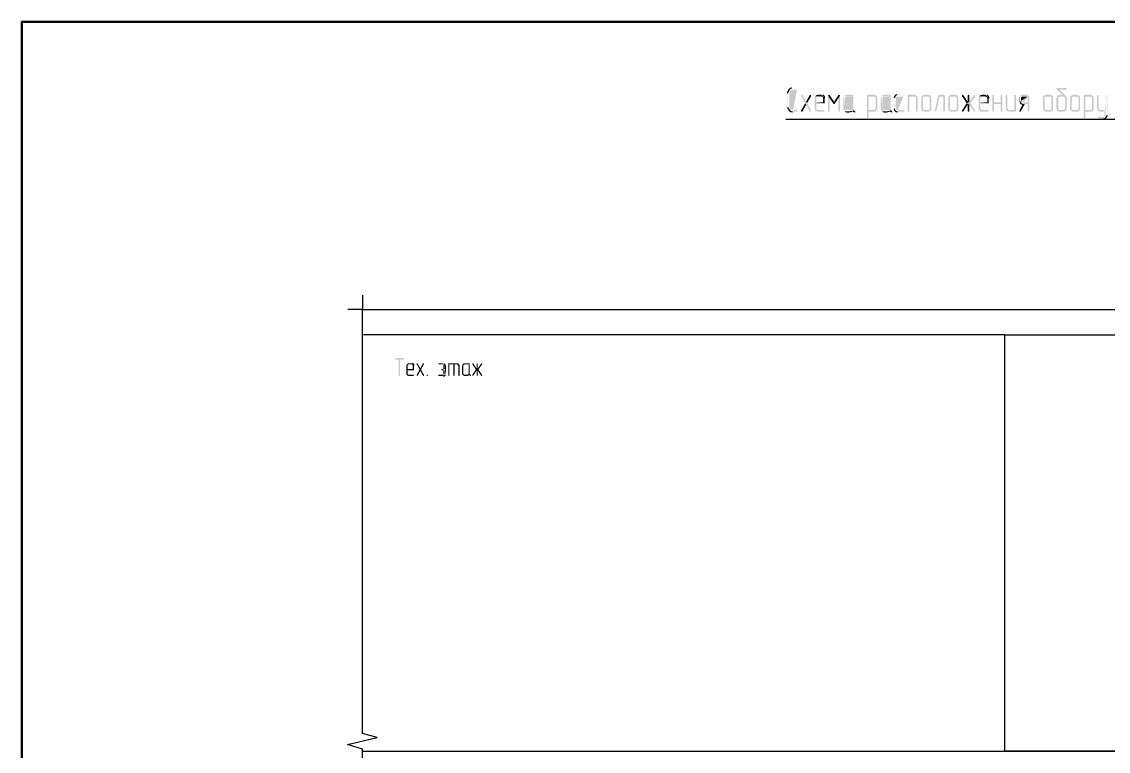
# Model space of a CAD drawing. Header units: millimetres. Extents: x -211 to 10565, y -2293 to 2244.
# Drawn here: x 5097.1 to 5280.6, y -197.6 to -74.3 of the extents above; entities that cross this region are included whole.
import ezdxf

# ---------------------------------------------------------------- set-up
doc = ezdxf.new("R2010")
doc.units = ezdxf.units.MM
doc.layers.add('PDF _Геометрия', color=7, linetype='Continuous')
doc.layers.add('PDF _Сплошная заливка', color=7, linetype='Continuous')

msp = doc.modelspace()

# ---------------------------------------------------------------- hatches: boundary and pattern name
at = {"layer": 'PDF _Сплошная заливка', "transparency": 33554559}
h = msp.add_hatch(color=256, dxfattribs=at)
h.paths.add_polyline_path([(5227.99, -85.53), (5227.27, -85.53), (5227.14, -85.55)], flags=0)
h.paths.add_polyline_path([(5226.4, -86.4), (5226.4, -88.69), (5226.42, -88.79)], flags=0)
h.paths.add_polyline_path([(5227.27, -89.53), (5227.99, -89.53), (5228.09, -89.49), (5228.11, -89.38), (5228.07, -89.3), (5227.99, -89.26), (5227.27, -89.26), (5227.16, -89.24), (5227.06, -89.22), (5226.95, -89.15), (5226.87, -89.09), (5226.8, -89), (5226.74, -88.9), (5226.7, -88.79), (5226.7, -86.27), (5226.74, -86.17), (5226.78, -86.08), (5226.87, -85.98), (5226.95, -85.91), (5227.06, -85.87), (5227.16, -85.83), (5227.99, -85.83), (5228.09, -85.79), (5228.11, -85.68), (5228.07, -85.58)], flags=0)
for points in [[(5273.42, -85.53), (5271.98, -85.53), (5271.87, -85.58), (5271.83, -85.66), (5271.83, -85.72), (5271.89, -85.79), (5272.8, -86.68), (5272.42, -86.68), (5272.3, -86.7), (5272.19, -86.72), (5272.08, -86.78), (5272, -86.85), (5271.94, -86.93), (5271.87, -87.04), (5271.83, -87.25), (5271.83, -88.96), (5271.87, -89.17), (5271.94, -89.28), (5272.42, -89.26), (5272.3, -89.24), (5272.21, -89.17), (5272.15, -89.07), (5272.13, -88.96), (5272.13, -87.25), (5272.15, -87.14), (5272.21, -87.06), (5272.3, -86.99), (5272.42, -86.97), (5272.97, -86.97), (5273.46, -86.95), (5273.4, -86.85), (5273.38, -86.85), (5272.34, -85.83), (5273.42, -85.83), (5273.52, -85.79), (5273.55, -85.68), (5273.5, -85.58)], [(5228.83, -86.68), (5228.73, -86.72), (5228.68, -86.8), (5228.71, -86.89), (5229.38, -88.11), (5229.55, -88.39), (5230.15, -89.45), (5230.17, -89.49), (5230.25, -89.53), (5230.36, -89.49), (5230.4, -89.41), (5230.4, -89.32), (5229.72, -88.09), (5229.55, -87.82), (5228.96, -86.74), (5228.94, -86.72)], [(5230.25, -86.68), (5230.19, -86.7), (5230.15, -86.74), (5229.55, -87.82), (5229.72, -88.09), (5230.4, -86.89), (5230.4, -86.82), (5230.36, -86.72)], [(5231.08, -86.93), (5230.99, -87.14), (5230.97, -87.25), (5230.97, -88.96), (5231.01, -89.17), (5231.08, -89.28), (5231.14, -89.36), (5231.22, -89.43), (5231.33, -89.49), (5231.44, -89.51), (5231.54, -89.53), (5232.56, -89.53), (5232.66, -89.49), (5232.68, -89.38), (5232.64, -89.3), (5232.56, -89.26), (5231.54, -89.26), (5231.44, -89.24), (5231.35, -89.17), (5231.29, -89.07), (5231.27, -88.96), (5231.27, -88.24), (5232.58, -88.24), (5232.66, -88.2), (5232.68, -88.11), (5231.27, -87.97), (5231.27, -87.25), (5231.29, -87.14), (5231.35, -87.06), (5231.44, -86.99), (5231.54, -86.97), (5232.11, -86.97)], [(5233.4, -86.68), (5233.3, -86.72), (5233.26, -86.82), (5233.55, -87.29), (5234.14, -88.18), (5234.27, -87.84), (5233.53, -86.74), (5233.47, -86.7)], [(5233.26, -86.82), (5233.26, -89.41), (5233.3, -89.49), (5233.4, -89.53), (5233.51, -89.49), (5233.55, -89.38), (5233.55, -87.29)], [(5235.12, -86.68), (5235.1, -86.68), (5234.99, -86.74), (5234.27, -87.84), (5234.14, -88.18), (5234.17, -88.22), (5234.27, -88.26), (5234.29, -88.26), (5234.38, -88.18), (5234.97, -87.29), (5235.27, -86.82), (5235.27, -86.8), (5235.2, -86.72)], [(5235.27, -86.82), (5234.97, -87.29), (5234.97, -89.41), (5235.01, -89.49), (5235.12, -89.53), (5235.22, -89.49), (5235.27, -89.38)], [(5237.42, -86.68), (5236.41, -86.68), (5236.2, -86.72), (5236.09, -86.78), (5236.01, -86.87), (5235.94, -86.93), (5237.28, -86.97), (5237.28, -88.96), (5237.25, -89.07), (5237.19, -89.17), (5237.11, -89.24), (5236.98, -89.26), (5236.41, -89.26), (5237.74, -89.26), (5237.68, -89.22), (5237.61, -89.15), (5237.57, -89.07), (5237.55, -88.96), (5237.55, -86.8), (5237.51, -86.72)], [(5241, -86.68), (5239.96, -86.68), (5239.88, -86.72), (5239.84, -86.82), (5239.84, -90.53), (5239.9, -90.63), (5239.98, -90.68), (5240.09, -90.63), (5240.13, -90.53), (5240.13, -89.53), (5241.11, -89.53), (5241.21, -89.49), (5241.3, -89.45), (5241.4, -89.36), (5241.47, -89.28), (5240.13, -89.26), (5240.13, -86.97), (5241, -86.97), (5241.47, -86.93), (5241.32, -86.78), (5241.21, -86.72), (5241.11, -86.7)], [(5241.47, -86.93), (5241, -86.97), (5241.11, -86.99), (5241.19, -87.06), (5241.25, -87.14), (5241.28, -87.25), (5241.28, -88.96), (5241.25, -89.07), (5241.19, -89.15), (5241.11, -89.22), (5241, -89.26), (5240.13, -89.26), (5241.47, -89.28), (5241.55, -89.07), (5241.55, -87.14), (5241.51, -87.04)], [(5243.71, -86.68), (5242.69, -86.68), (5242.48, -86.72), (5242.38, -86.78), (5242.29, -86.87), (5242.23, -86.93), (5243.56, -86.97), (5243.56, -88.96), (5243.54, -89.07), (5243.48, -89.17), (5243.39, -89.24), (5243.26, -89.26), (5242.69, -89.26), (5244.03, -89.26), (5243.96, -89.22), (5243.9, -89.15), (5243.86, -89.07), (5243.84, -88.96), (5243.84, -86.8), (5243.79, -86.72)], [(5247.84, -86.68), (5246.82, -86.68), (5246.73, -86.72), (5246.69, -86.82), (5246.69, -89.41), (5246.73, -89.49), (5246.84, -89.53), (5246.95, -89.49), (5246.99, -89.38), (5246.99, -86.97), (5247.84, -86.97), (5248.32, -86.93), (5248.26, -86.85), (5248.17, -86.78), (5248.07, -86.72), (5247.96, -86.7)], [(5248.32, -86.93), (5247.84, -86.97), (5247.96, -86.99), (5248.05, -87.06), (5248.11, -87.14), (5248.13, -87.25), (5248.13, -89.41), (5248.17, -89.49), (5248.28, -89.53), (5248.36, -89.49), (5248.39, -89.49), (5248.41, -89.38), (5248.41, -87.14), (5248.36, -87.04)], [(5249.08, -86.93), (5249, -87.14), (5248.98, -87.25), (5248.98, -88.96), (5249.02, -89.17), (5249.08, -89.28), (5249.55, -89.26), (5249.44, -89.24), (5249.36, -89.17), (5249.3, -89.07), (5249.27, -88.96), (5249.27, -87.25), (5249.3, -87.14), (5249.36, -87.06), (5249.44, -86.99), (5249.55, -86.97), (5250.12, -86.97)], [(5250.12, -86.68), (5249.55, -86.68), (5249.34, -86.72), (5249.23, -86.78), (5249.08, -86.93), (5250.12, -86.97), (5250.25, -86.99), (5250.33, -87.06), (5250.4, -87.14), (5250.42, -87.25), (5250.42, -88.96), (5250.4, -89.07), (5250.33, -89.17), (5250.25, -89.24), (5250.12, -89.26), (5249.55, -89.26), (5249.08, -89.28), (5249.15, -89.36), (5249.23, -89.43), (5249.34, -89.49), (5249.44, -89.51), (5249.55, -89.53), (5250.25, -89.53), (5250.35, -89.49), (5250.44, -89.45), (5250.54, -89.36), (5250.61, -89.28), (5250.65, -89.19), (5250.69, -89.09), (5250.69, -87.14), (5250.61, -86.93), (5250.54, -86.85), (5250.46, -86.78), (5250.35, -86.72), (5250.25, -86.7)], [(5252.85, -86.68), (5251.98, -86.68), (5251.9, -86.7), (5251.86, -86.78), (5251.28, -89.36), (5251.26, -89.38), (5251.33, -89.49), (5251.41, -89.53), (5251.5, -89.51), (5251.56, -89.43), (5252.11, -86.97), (5252.7, -86.97), (5252.98, -86.82), (5252.98, -86.8), (5252.93, -86.72)], [(5252.98, -86.82), (5252.7, -86.97), (5252.7, -89.41), (5252.74, -89.49), (5252.85, -89.53), (5252.93, -89.49), (5252.96, -89.49), (5252.98, -89.38)], [(5253.65, -86.93), (5253.57, -87.14), (5253.55, -87.25), (5253.55, -88.96), (5253.59, -89.17), (5253.65, -89.28), (5254.12, -89.26), (5254.01, -89.24), (5253.93, -89.17), (5253.87, -89.07), (5253.84, -88.96), (5253.84, -87.25), (5253.87, -87.14), (5253.93, -87.06), (5254.01, -86.99), (5254.12, -86.97), (5254.69, -86.97)], [(5254.69, -86.68), (5254.12, -86.68), (5253.91, -86.72), (5253.8, -86.78), (5253.72, -86.87), (5253.65, -86.93), (5254.69, -86.97), (5254.82, -86.99), (5254.9, -87.06), (5254.97, -87.14), (5254.99, -87.25), (5254.99, -88.96), (5254.97, -89.07), (5254.9, -89.17), (5254.82, -89.24), (5254.69, -89.26), (5254.12, -89.26), (5253.65, -89.28), (5253.72, -89.36), (5253.8, -89.43), (5253.91, -89.49), (5254.01, -89.51), (5254.12, -89.53), (5254.82, -89.53), (5254.92, -89.49), (5255.01, -89.45), (5255.11, -89.36), (5255.18, -89.28), (5255.22, -89.19), (5255.26, -89.09), (5255.26, -87.14), (5255.18, -86.93), (5255.11, -86.85), (5255.03, -86.78), (5254.92, -86.72), (5254.82, -86.7)], [(5256, -86.68), (5255.98, -86.68), (5255.9, -86.74), (5255.85, -86.82), (5255.85, -86.87), (5255.88, -86.91), (5256.66, -88.11), (5257.12, -87.86), (5256.83, -87.84), (5256.11, -86.74), (5256.09, -86.72)], [(5257.97, -86.68), (5257.91, -86.7), (5257.87, -86.74), (5257.12, -87.86), (5256.66, -88.11), (5257.12, -88.35), (5257.87, -89.47), (5257.89, -89.49), (5257.97, -89.53), (5258.08, -89.49), (5258.12, -89.38), (5258.12, -89.36), (5258.1, -89.3), (5257.29, -88.11), (5258.1, -86.91), (5258.12, -86.82), (5258.08, -86.72)], [(5256.98, -86.68), (5256.87, -86.74), (5256.83, -86.82), (5256.83, -87.84), (5257.12, -87.86), (5257.12, -86.82), (5257.08, -86.72)], [(5258.8, -86.93), (5258.71, -87.14), (5258.69, -87.25), (5258.69, -88.96), (5258.73, -89.17), (5258.8, -89.28), (5258.86, -89.36), (5258.94, -89.43), (5259.05, -89.49), (5259.16, -89.51), (5259.26, -89.53), (5260.28, -89.53), (5260.38, -89.49), (5260.4, -89.38), (5260.36, -89.3), (5260.28, -89.26), (5259.26, -89.26), (5259.16, -89.24), (5259.07, -89.17), (5259.01, -89.07), (5258.99, -88.96), (5258.99, -88.24), (5260.3, -88.24), (5260.38, -88.2), (5260.4, -88.11), (5258.99, -87.97), (5258.99, -87.25), (5259.01, -87.14), (5259.07, -87.06), (5259.16, -86.99), (5259.26, -86.97), (5259.83, -86.97)], [(5261.12, -86.68), (5261.02, -86.74), (5260.98, -86.82), (5260.98, -89.41), (5261.02, -89.49), (5261.12, -89.53), (5261.23, -89.49), (5261.27, -89.38), (5261.27, -88.24), (5262.41, -88.24), (5261.27, -87.97), (5261.27, -86.82), (5261.23, -86.72)], [(5262.56, -86.68), (5262.46, -86.74), (5262.41, -86.82), (5262.41, -87.97), (5261.27, -87.97), (5262.41, -88.24), (5262.41, -89.41), (5262.46, -89.49), (5262.56, -89.53), (5262.65, -89.49), (5262.67, -89.49), (5262.69, -89.38), (5262.69, -86.82), (5262.65, -86.72)], [(5263.41, -86.68), (5263.3, -86.74), (5263.26, -86.82), (5263.26, -88.96), (5263.3, -89.17), (5263.37, -89.28), (5263.83, -89.26), (5263.73, -89.24), (5263.64, -89.17), (5263.58, -89.07), (5263.56, -88.96), (5263.56, -86.82), (5263.52, -86.72)], [(5264.85, -86.68), (5264.74, -86.74), (5264.7, -86.82), (5264.7, -89.26), (5263.83, -89.26), (5263.37, -89.28), (5263.43, -89.36), (5263.52, -89.43), (5263.62, -89.49), (5263.73, -89.51), (5263.83, -89.53), (5264.87, -89.53), (5264.95, -89.49), (5264.98, -89.38), (5264.98, -86.82), (5264.93, -86.72)], [(5269.65, -86.93), (5269.57, -87.14), (5269.55, -87.25), (5269.55, -88.96), (5269.59, -89.17), (5269.65, -89.28), (5270.12, -89.26), (5270.01, -89.24), (5269.93, -89.17), (5269.86, -89.07), (5269.84, -88.96), (5269.84, -87.25), (5269.86, -87.14), (5269.93, -87.06), (5270.01, -86.99), (5270.12, -86.97), (5270.69, -86.97)], [(5270.69, -86.68), (5270.12, -86.68), (5269.91, -86.72), (5269.8, -86.78), (5269.65, -86.93), (5270.69, -86.97), (5270.82, -86.99), (5270.9, -87.06), (5270.96, -87.14), (5270.98, -87.25), (5270.98, -88.96), (5270.96, -89.07), (5270.9, -89.17), (5270.82, -89.24), (5270.69, -89.26), (5270.12, -89.26), (5269.65, -89.28), (5269.72, -89.36), (5269.8, -89.43), (5269.91, -89.49), (5270.01, -89.51), (5270.12, -89.53), (5270.82, -89.53), (5270.92, -89.49), (5271.01, -89.45), (5271.11, -89.36), (5271.18, -89.28), (5271.22, -89.19), (5271.26, -89.09), (5271.26, -87.14), (5271.18, -86.93), (5271.11, -86.85), (5271.03, -86.78), (5270.92, -86.72), (5270.82, -86.7)], [(5273.46, -86.95), (5272.97, -86.97), (5273.1, -86.99), (5273.19, -87.06), (5273.25, -87.14), (5273.27, -87.25), (5273.27, -88.96), (5273.25, -89.07), (5273.19, -89.15), (5273.19, -89.17), (5273.08, -89.24), (5272.97, -89.26), (5272.42, -89.26), (5271.94, -89.28), (5272, -89.36), (5272.08, -89.43), (5272.19, -89.49), (5272.3, -89.51), (5272.42, -89.53), (5272.97, -89.53), (5273.1, -89.51), (5273.21, -89.49), (5273.31, -89.45), (5273.4, -89.36), (5273.46, -89.28), (5273.5, -89.19), (5273.55, -89.07), (5273.55, -87.16), (5273.52, -87.04)], [(5274.22, -86.93), (5274.14, -87.14), (5274.12, -87.25), (5274.12, -88.96), (5274.16, -89.17), (5274.22, -89.28), (5274.69, -89.26), (5274.58, -89.24), (5274.5, -89.17), (5274.43, -89.07), (5274.41, -88.96), (5274.41, -87.25), (5274.43, -87.14), (5274.5, -87.06), (5274.58, -86.99), (5274.69, -86.97), (5275.26, -86.97)], [(5275.26, -86.68), (5274.69, -86.68), (5274.48, -86.72), (5274.37, -86.78), (5274.29, -86.87), (5274.22, -86.93), (5275.26, -86.97), (5275.39, -86.99), (5275.47, -87.06), (5275.53, -87.14), (5275.56, -87.25), (5275.56, -88.96), (5275.53, -89.07), (5275.47, -89.17), (5275.39, -89.24), (5275.26, -89.26), (5274.69, -89.26), (5274.22, -89.28), (5274.29, -89.36), (5274.37, -89.43), (5274.48, -89.49), (5274.58, -89.51), (5274.69, -89.53), (5275.39, -89.53), (5275.49, -89.49), (5275.58, -89.45), (5275.68, -89.36), (5275.75, -89.28), (5275.79, -89.19), (5275.83, -89.09), (5275.83, -87.14), (5275.75, -86.93), (5275.68, -86.85), (5275.6, -86.78), (5275.49, -86.72), (5275.39, -86.7)], [(5277.57, -86.68), (5276.53, -86.68), (5276.44, -86.72), (5276.4, -86.82), (5276.4, -90.53), (5276.47, -90.63), (5276.55, -90.68), (5276.66, -90.63), (5276.7, -90.53), (5276.7, -89.53), (5277.67, -89.53), (5277.78, -89.49), (5277.86, -89.45), (5277.97, -89.36), (5278.03, -89.28), (5276.7, -89.26), (5276.7, -86.97), (5277.57, -86.97), (5278.03, -86.93), (5277.95, -86.85), (5277.88, -86.78), (5277.78, -86.72), (5277.67, -86.7)], [(5278.03, -86.93), (5277.57, -86.97), (5277.67, -86.99), (5277.76, -87.06), (5277.82, -87.14), (5277.84, -87.25), (5277.84, -88.96), (5277.82, -89.07), (5277.76, -89.15), (5277.67, -89.22), (5277.57, -89.26), (5276.7, -89.26), (5278.03, -89.28), (5278.12, -89.07), (5278.12, -87.14), (5278.07, -87.04)], [(5278.84, -86.68), (5278.73, -86.74), (5278.69, -86.82), (5278.69, -88.96), (5278.73, -89.17), (5278.79, -89.28), (5279.28, -89.26), (5279.17, -89.24), (5279.07, -89.17), (5279, -89.07), (5278.98, -88.96), (5278.98, -86.82), (5278.94, -86.72)], [(5229.38, -88.11), (5228.71, -89.32), (5228.68, -89.38), (5228.73, -89.49), (5228.83, -89.53), (5228.92, -89.51), (5228.96, -89.45), (5229.55, -88.39)], [(5256.66, -88.11), (5255.88, -89.3), (5255.85, -89.38), (5255.9, -89.49), (5256, -89.53), (5256.07, -89.51), (5256.11, -89.47), (5256.83, -88.37), (5257.12, -88.35)], [(5257.12, -88.35), (5256.83, -88.37), (5256.83, -89.41), (5256.87, -89.49), (5256.98, -89.53), (5257.08, -89.49), (5257.12, -89.38)], [(5266.16, -88.24), (5265.57, -89.32), (5265.55, -89.38), (5265.59, -89.49), (5265.69, -89.53), (5265.78, -89.51), (5265.82, -89.45), (5266.5, -88.24), (5266.99, -88.24)], [(5161.5, -131.16), (5160.21, -131.16), (5160.21, -131.18), (5160.13, -131.2), (5160.1, -131.28), (5160.13, -131.35), (5160.21, -131.39), (5160.74, -131.39), (5160.74, -134.05), (5160.78, -134.14), (5160.84, -134.16), (5160.93, -134.14), (5160.97, -134.05), (5160.97, -131.39), (5161.5, -131.39), (5161.59, -131.35), (5161.61, -131.28), (5161.56, -131.2)], [(5163.85, -132.02), (5163.79, -132.04), (5163.74, -132.13), (5163.76, -132.17), (5164.27, -133.08), (5164.38, -133.31), (5164.82, -134.1), (5164.84, -134.14), (5164.91, -134.16), (5164.93, -134.16), (5164.99, -134.14), (5165.03, -134.05), (5165.01, -134.01), (5164.51, -133.08), (5164.38, -132.87), (5163.96, -132.07), (5163.93, -132.04)], [(5164.93, -132.02), (5164.87, -132.02), (5164.82, -132.07), (5164.38, -132.87), (5164.51, -133.08), (5165.01, -132.17), (5165.03, -132.13), (5164.99, -132.04)], [(5170.6, -132.02), (5169.18, -132.02), (5169.12, -132.04), (5169.1, -132.13), (5169.1, -134.05), (5169.14, -134.14), (5169.2, -134.16), (5169.29, -134.14), (5169.31, -134.05), (5169.31, -132.23), (5170.6, -132.23), (5170.96, -132.21), (5170.83, -132.09), (5170.77, -132.04), (5170.68, -132.02)], [(5172.63, -132.02), (5171.78, -132.02), (5171.7, -132.07), (5171.64, -132.09), (5171.57, -132.15), (5171.53, -132.21), (5172.53, -132.23), (5172.53, -133.74), (5172.5, -133.82), (5172.46, -133.88), (5172.38, -133.93), (5172.31, -133.95), (5171.87, -133.95), (5172.88, -133.95), (5172.82, -133.93), (5172.78, -133.86), (5172.74, -133.82), (5172.74, -132.11), (5172.69, -132.04)], [(5173.27, -132.02), (5173.24, -132.02), (5173.18, -132.07), (5173.14, -132.13), (5173.14, -132.15), (5173.16, -132.19), (5173.75, -133.08), (5174.09, -132.91), (5173.88, -132.89), (5173.35, -132.07), (5173.33, -132.04)], [(5174.75, -132.02), (5174.68, -132.04), (5174.66, -132.07), (5174.09, -132.91), (5173.75, -133.08), (5174.09, -133.27), (5174.66, -134.12), (5174.75, -134.16), (5174.81, -134.14), (5174.85, -134.05), (5174.85, -134.03), (5174.83, -133.99), (5174.22, -133.08), (5174.83, -132.19), (5174.85, -132.13), (5174.81, -132.04)], [(5173.99, -132.02), (5173.92, -132.07), (5173.88, -132.13), (5173.88, -132.89), (5174.09, -132.91), (5174.09, -132.13), (5174.07, -132.04)], [(5162.11, -132.21), (5162.07, -132.3), (5162.05, -132.36), (5162.03, -132.45), (5162.03, -133.82), (5162.07, -133.91), (5162.09, -133.97), (5162.22, -134.1), (5162.28, -134.12), (5162.37, -134.16), (5163.21, -134.16), (5163.28, -134.12), (5163.32, -134.05), (5163.28, -133.99), (5163.21, -133.95), (5162.45, -133.95), (5162.37, -133.93), (5162.3, -133.88), (5162.26, -133.82), (5162.24, -133.74), (5162.24, -133.21), (5163.21, -133.21), (5163.24, -133.19), (5163.3, -133.17), (5163.32, -133.08), (5162.24, -132.98), (5162.24, -132.45), (5162.26, -132.36), (5162.3, -132.3), (5162.37, -132.26), (5162.45, -132.23), (5162.9, -132.23)], [(5164.27, -133.08), (5163.76, -134.01), (5163.74, -134.05), (5163.79, -134.14), (5163.85, -134.16), (5163.91, -134.14), (5163.96, -134.1), (5164.38, -133.31)], [(5165.56, -133.95), (5165.65, -133.99), (5165.67, -134.05), (5165.65, -134.12), (5165.56, -134.16), (5165.48, -134.14), (5165.46, -134.05), (5165.48, -133.99)], [(5170.18, -132.23), (5169.96, -132.23), (5169.96, -134.05), (5169.99, -134.14), (5170.07, -134.16), (5170.13, -134.14), (5170.18, -134.05)], [(5170.96, -132.21), (5170.6, -132.23), (5170.68, -132.26), (5170.75, -132.3), (5170.79, -132.36), (5170.81, -132.45), (5170.81, -134.05), (5170.83, -134.14), (5170.92, -134.16), (5171, -134.14), (5171.02, -134.05), (5171.02, -132.36), (5171, -132.28)], [(5171.53, -132.21), (5171.49, -132.3), (5171.47, -132.36), (5171.45, -132.45), (5171.45, -133.82), (5171.49, -133.91), (5171.51, -133.97), (5171.57, -134.03), (5171.64, -134.1), (5171.7, -134.12), (5171.78, -134.16), (5172.33, -134.16), (5172.42, -134.14), (5172.48, -134.12), (5172.57, -134.08), (5172.63, -134.01), (5172.95, -134.01), (5172.88, -133.95), (5171.87, -133.95), (5171.78, -133.93), (5171.72, -133.88), (5171.68, -133.82), (5171.66, -133.74), (5171.66, -132.45), (5171.68, -132.36), (5171.72, -132.3), (5171.78, -132.26), (5171.87, -132.23), (5172.53, -132.23)], [(5173.75, -133.08), (5173.16, -133.99), (5173.14, -134.05), (5173.18, -134.12), (5173.24, -134.16), (5173.31, -134.14), (5173.35, -134.12), (5173.88, -133.29), (5174.09, -133.27)], [(5174.09, -133.27), (5173.88, -133.29), (5173.88, -134.05), (5173.92, -134.14), (5173.99, -134.16), (5174.07, -134.14), (5174.09, -134.05)], [(5172.95, -134.01), (5172.63, -134.01), (5172.65, -134.05), (5172.72, -134.1), (5172.74, -134.12), (5172.82, -134.16), (5172.84, -134.16), (5172.93, -134.14), (5172.95, -134.05)]]:
    msp.add_hatch(color=256, dxfattribs=at).paths.add_polyline_path(points)
h = msp.add_hatch(color=256, dxfattribs=at)
h.paths.add_polyline_path([(5232.11, -86.68), (5231.54, -86.68), (5231.44, -86.7), (5231.33, -86.72), (5231.22, -86.78), (5231.14, -86.87), (5231.08, -86.93), (5232.11, -86.97), (5232.24, -86.99), (5232.32, -87.06), (5232.39, -87.14), (5232.41, -87.25), (5232.41, -87.97), (5231.27, -87.97), (5232.68, -88.11), (5232.68, -87.25)], flags=0)
h.paths.add_polyline_path([(5232.35, -86.72), (5232.24, -86.7)], flags=0)
h = msp.add_hatch(color=256, dxfattribs=at)
h.paths.add_polyline_path([(5235.94, -86.93), (5235.86, -87.14), (5235.84, -87.25), (5235.84, -88.96), (5235.88, -89.17), (5235.94, -89.28), (5236.01, -89.36), (5236.09, -89.43), (5236.2, -89.49)], flags=0)
h.paths.add_polyline_path([(5237.34, -89.43), (5237.42, -89.34), (5237.85, -89.32), (5237.74, -89.26), (5236.41, -89.26), (5236.3, -89.24), (5236.22, -89.17), (5236.15, -89.07), (5236.13, -88.96), (5236.13, -87.25), (5236.15, -87.14), (5236.22, -87.06), (5236.3, -86.99), (5236.41, -86.97), (5237.28, -86.97)], flags=0)
h = msp.add_hatch(color=256, dxfattribs=at)
h.paths.add_polyline_path([(5242.23, -86.93), (5242.14, -87.14), (5242.12, -87.25), (5242.12, -88.96), (5242.16, -89.17), (5242.23, -89.28), (5242.29, -89.36), (5242.38, -89.43), (5242.48, -89.49)], flags=0)
h.paths.add_polyline_path([(5243.62, -89.43), (5243.71, -89.34), (5244.13, -89.32), (5244.03, -89.26), (5242.69, -89.26), (5242.59, -89.24), (5242.5, -89.17), (5242.44, -89.07), (5242.42, -88.96), (5242.42, -87.25), (5242.44, -87.14), (5242.5, -87.06), (5242.59, -86.99), (5242.69, -86.97), (5243.56, -86.97)], flags=0)
h = msp.add_hatch(color=256, dxfattribs=at)
h.paths.add_polyline_path([(5245.99, -86.68), (5244.98, -86.68), (5244.87, -86.7)], flags=0)
h.paths.add_polyline_path([(5244.41, -87.25), (5244.41, -88.96), (5244.43, -89.07)], flags=0)
h.paths.add_polyline_path([(5244.98, -89.53), (5245.99, -89.53), (5246.1, -89.49), (5246.12, -89.38), (5246.08, -89.3), (5245.99, -89.26), (5244.98, -89.26), (5244.87, -89.24), (5244.79, -89.17), (5244.72, -89.07), (5244.7, -88.96), (5244.7, -87.25), (5244.72, -87.14), (5244.79, -87.06), (5244.87, -86.99), (5244.98, -86.97), (5245.99, -86.97), (5246.1, -86.93), (5246.12, -86.82), (5246.08, -86.72)], flags=0)
h = msp.add_hatch(color=256, dxfattribs=at)
h.paths.add_polyline_path([(5259.83, -86.68), (5259.26, -86.68), (5259.05, -86.72), (5258.94, -86.78), (5258.8, -86.93), (5259.83, -86.97), (5259.96, -86.99), (5260.04, -87.06), (5260.11, -87.14), (5260.13, -87.25), (5260.13, -87.97), (5258.99, -87.97), (5260.4, -88.11), (5260.4, -87.25)], flags=0)
h.paths.add_polyline_path([(5260.07, -86.72), (5259.96, -86.7)], flags=0)
h = msp.add_hatch(color=256, dxfattribs=at)
h.paths.add_polyline_path([(5265.65, -86.93), (5265.59, -87.04)], flags=0)
h.paths.add_polyline_path([(5265.59, -87.04, 0.123781), (5265.59, -87.9)], flags=0)
h.paths.add_polyline_path([(5265.59, -87.9), (5265.65, -87.99), (5266.12, -87.97), (5266.01, -87.95), (5265.93, -87.88), (5265.86, -87.8), (5265.84, -87.67), (5265.84, -87.25), (5265.86, -87.14), (5265.93, -87.06), (5266.01, -86.99), (5266.12, -86.97), (5266.99, -86.97)], flags=0)
h = msp.add_hatch(color=256, dxfattribs=at)
h.paths.add_polyline_path([(5267.11, -86.68), (5266.12, -86.68), (5265.91, -86.72), (5265.8, -86.78), (5265.65, -86.93), (5266.99, -86.97), (5266.99, -87.97), (5266.12, -87.97), (5265.65, -87.99), (5265.72, -88.09)], flags=0)
h.paths.add_polyline_path([(5266.16, -88.24), (5266.99, -88.24), (5266.99, -89.41), (5267.03, -89.49), (5267.11, -89.53), (5267.22, -89.49), (5267.26, -89.38), (5267.26, -86.8), (5267.22, -86.72)], flags=0)
h = msp.add_hatch(color=256, dxfattribs=at)
h.paths.add_polyline_path([(5280.27, -86.68), (5280.17, -86.74), (5280.13, -86.82), (5280.13, -89.26), (5279.28, -89.26), (5278.79, -89.28), (5278.86, -89.36), (5278.94, -89.43), (5279.05, -89.49), (5279.15, -89.51), (5279.28, -89.53), (5280.13, -89.53), (5280.13, -90.1), (5280.1, -90.21), (5280.04, -90.29), (5279.96, -90.36), (5279.85, -90.38), (5278.98, -90.38), (5278.88, -90.42), (5278.84, -90.53), (5278.88, -90.63), (5278.98, -90.68), (5279.85, -90.68)], flags=0)
h.paths.add_polyline_path([(5280.4, -90.1), (5280.4, -86.82), (5280.36, -86.72)], flags=0)
h = msp.add_hatch(color=256, dxfattribs=at)
h.paths.add_polyline_path([(5237.85, -89.32), (5237.42, -89.34), (5237.47, -89.38)], flags=0)
h.paths.add_polyline_path([(5237.81, -89.49), (5237.83, -89.49), (5237.85, -89.38)], flags=0)
h = msp.add_hatch(color=256, dxfattribs=at)
h.paths.add_polyline_path([(5244.13, -89.32), (5243.71, -89.34), (5243.75, -89.38)], flags=0)
h.paths.add_polyline_path([(5244.09, -89.49), (5244.11, -89.49), (5244.13, -89.38)], flags=0)
h = msp.add_hatch(color=256, dxfattribs=at)
h.paths.add_polyline_path([(5162.9, -132.02), (5162.37, -132.02), (5162.28, -132.07), (5162.22, -132.09), (5162.16, -132.15), (5162.11, -132.21), (5162.9, -132.23), (5162.96, -132.26), (5163.05, -132.3), (5163.09, -132.36), (5163.11, -132.45), (5163.11, -132.98), (5162.24, -132.98), (5163.32, -133.08), (5163.32, -132.45)], flags=0)
h.paths.add_polyline_path([(5163.05, -132.04), (5162.98, -132.02)], flags=0)
h = msp.add_hatch(color=256, dxfattribs=at)
h.paths.add_polyline_path([(5168.27, -132.02), (5167.51, -132.02), (5167.43, -132.07), (5167.4, -132.13), (5167.43, -132.21), (5167.51, -132.23), (5168.27, -132.23), (5168.34, -132.26), (5168.42, -132.3), (5168.46, -132.36), (5168.48, -132.45), (5168.48, -132.98), (5168.04, -132.98), (5167.98, -133.02), (5167.93, -133.08), (5167.98, -133.17), (5168.04, -133.21), (5168.48, -133.21), (5168.48, -133.74), (5168.46, -133.82), (5168.42, -133.88), (5168.34, -133.93), (5168.27, -133.95), (5167.51, -133.95), (5167.43, -133.99), (5167.4, -134.05), (5167.43, -134.14), (5167.51, -134.16), (5168.27, -134.16)], flags=0)
h.paths.add_polyline_path([(5168.65, -133.91), (5168.7, -133.74), (5168.7, -132.45), (5168.65, -132.28), (5168.57, -132.15), (5168.5, -132.09), (5168.42, -132.04), (5168.36, -132.02)], flags=0)

# ---------------------------------------------------------------- linework, layer by layer
at = {"layer": 'PDF _Геометрия', "lineweight": 50}
msp.add_lwpolyline([(5097.07, -361.25), (5097.07, -74.34), (5492.13, -74.34), (5492.13, -361.25)], close=True, dxfattribs=at)
at = {"layer": 'PDF _Геометрия', "lineweight": 25}
for points in [[(5226.12, -90.8), (5322.24, -90.8), (5331.38, -90.8), (5357.93, -90.8), (5364.79, -90.8)], [(5154.6, -120.51), (5154.6, -122.95), (5152.17, -122.95)], [(5423.83, -197.56), (5431.25, -197.56), (5431.25, -269.48), (5294.22, -269.48), (5293.52, -271.98), (5292.31, -266.98), (5291.57, -269.48), (5154.6, -269.48), (5154.6, -197.18), (5152.11, -196.44), (5157.1, -195.21), (5154.6, -194.53), (5154.6, -122.95), (5291.64, -122.95)], [(5263.11, -127.2), (5154.81, -127.2)], [(5154.6, -197.56), (5418.26, -197.56)]]:
    msp.add_lwpolyline(points, dxfattribs=at)
msp.add_lwpolyline([(5263.11, -197.56), (5263.11, -127.2), (5326.32, -127.2), (5326.32, -197.56)], close=True, dxfattribs=at)
for points in [[(5227.14, -85.55), (5226.72, -85.59), (5226.42, -85.99), (5226.4, -86.4)], [(5232.68, -87.25), (5232.7, -87.02), (5232.55, -86.8), (5232.35, -86.72)], [(5244.87, -86.7), (5244.6, -86.72), (5244.44, -87), (5244.41, -87.25)], [(5260.4, -87.25), (5260.42, -87.02), (5260.27, -86.8), (5260.07, -86.72)], [(5226.42, -88.79), (5226.46, -89.19), (5226.89, -89.56), (5227.27, -89.53)], [(5236.2, -89.49), (5236.55, -89.58), (5237, -89.6), (5237.34, -89.43)], [(5237.47, -89.38), (5237.57, -89.49), (5237.65, -89.6), (5237.81, -89.49)], [(5242.48, -89.49), (5242.84, -89.58), (5243.29, -89.6), (5243.62, -89.43)], [(5243.75, -89.38), (5243.85, -89.49), (5243.93, -89.6), (5244.09, -89.49)], [(5244.43, -89.07), (5244.46, -89.34), (5244.71, -89.52), (5244.98, -89.53)], [(5265.72, -88.09), (5265.82, -88.19), (5266.01, -88.27), (5266.16, -88.24)], [(5279.85, -90.68), (5280.15, -90.66), (5280.42, -90.41), (5280.4, -90.1)], [(5163.32, -132.45), (5163.3, -132.28), (5163.21, -132.1), (5163.05, -132.04)], [(5168.27, -134.16), (5168.49, -134.16), (5168.55, -134.07), (5168.65, -133.91)]]:
    msp.add_open_spline(points, degree=3, dxfattribs=at)

doc.saveas('drawing.dxf')
